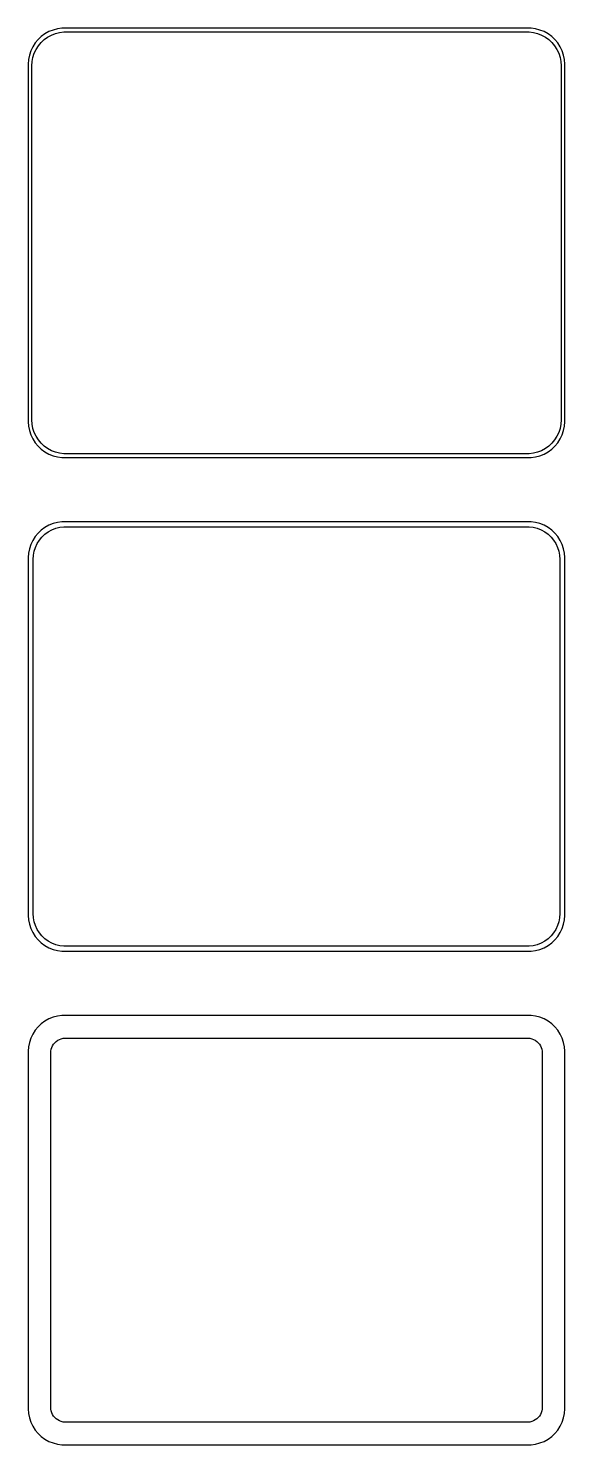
# Model space of a CAD drawing. Header units: metres. Extents: x -38 to 38, y 177 to 375.
import ezdxf

# ---------------------------------------------------------------- set-up
doc = ezdxf.new("R2010")
doc.units = ezdxf.units.M

msp = doc.modelspace()

# ---------------------------------------------------------------- linework, layer by layer
for p, q in [((-35.1791, 374.222), (-35.6871, 373.853)), ((-34.6289, 374.524), (-35.1791, 374.222)), ((-34.0451, 374.755), (-34.6289, 374.524)), ((-34.2724, 374.048), (-33.7178, 374.268)), ((-33.4369, 374.911), (-34.0451, 374.755)), ((-33.7178, 374.268), (-33.1401, 374.416)), ((-32.8139, 374.99), (-33.4369, 374.911)), ((-33.1401, 374.416), (-32.5482, 374.491)), ((32.8139, 374.99), (-32.8139, 374.99)), ((-32.5482, 374.491), (32.5482, 374.491)), ((32.5482, 374.491), (33.1401, 374.416)), ((33.4369, 374.911), (32.8139, 374.99)), ((33.1401, 374.416), (33.7178, 374.268)), ((34.0451, 374.755), (33.4369, 374.911)), ((33.7178, 374.268), (34.2724, 374.048)), ((34.6289, 374.524), (34.0451, 374.755)), ((35.1791, 374.222), (34.6289, 374.524)), ((35.6871, 373.853), (35.1791, 374.222)), ((-36.8815, 372.409), (-37.1489, 371.841)), ((-36.5451, 372.939), (-36.8815, 372.409)), ((-36.1448, 373.423), (-36.5451, 372.939)), ((-36.4124, 372.038), (-36.0928, 372.542)), ((-35.6871, 373.853), (-36.1448, 373.423)), ((-36.0928, 372.542), (-35.7126, 373.002)), ((-35.7126, 373.002), (-35.2778, 373.41)), ((-35.2778, 373.41), (-34.7952, 373.761)), ((-34.7952, 373.761), (-34.2724, 374.048)), ((34.2724, 374.048), (34.7952, 373.761)), ((34.7952, 373.761), (35.2778, 373.41)), ((35.2778, 373.41), (35.7126, 373.002)), ((36.1448, 373.423), (35.6871, 373.853)), ((35.7126, 373.002), (36.0928, 372.542)), ((36.0928, 372.542), (36.4124, 372.038)), ((36.5451, 372.939), (36.1448, 373.423)), ((36.8815, 372.409), (36.5451, 372.939)), ((37.1489, 371.841), (36.8815, 372.409)), ((-37.4606, 370.627), (-37.5, 370)), ((-37.3429, 371.243), (-37.4606, 370.627)), ((-37.1489, 371.841), (-37.3429, 371.243)), ((-37, 369.75), (-36.9625, 370.345)), ((-36.9625, 370.345), (-36.8508, 370.931)), ((-36.8508, 370.931), (-36.6664, 371.499)), ((-36.6664, 371.499), (-36.4124, 372.038)), ((36.4124, 372.038), (36.6664, 371.499)), ((36.6664, 371.499), (36.8508, 370.931)), ((36.8508, 370.931), (36.9625, 370.345)), ((36.9625, 370.345), (37, 369.75)), ((37.3429, 371.243), (37.1489, 371.841)), ((37.4606, 370.627), (37.3429, 371.243)), ((37.5, 370), (37.4606, 370.627)), ((-37.5, 370), (-37.5, 320)), ((-37, 320.25), (-37, 369.75)), ((37, 369.75), (37, 320.25)), ((37.5, 320), (37.5, 370)), ((-37.5, 320), (-37.4606, 319.373)), ((-37.4606, 319.373), (-37.3429, 318.757)), ((-37.3429, 318.757), (-37.1489, 318.159)), ((-36.9625, 319.655), (-37, 320.25)), ((-36.8508, 319.069), (-36.9625, 319.655)), ((-36.6664, 318.501), (-36.8508, 319.069)), ((36.8508, 319.069), (36.6664, 318.501)), ((36.9625, 319.655), (36.8508, 319.069)), ((37, 320.25), (36.9625, 319.655)), ((37.1489, 318.159), (37.3429, 318.757)), ((37.3429, 318.757), (37.4606, 319.373)), ((37.4606, 319.373), (37.5, 320)), ((-37.1489, 318.159), (-36.8815, 317.591)), ((-36.8815, 317.591), (-36.5451, 317.061)), ((-36.4124, 317.962), (-36.6664, 318.501)), ((-36.5451, 317.061), (-36.1448, 316.577)), ((-36.0928, 317.458), (-36.4124, 317.962)), ((-35.7126, 316.998), (-36.0928, 317.458)), ((-35.2778, 316.59), (-35.7126, 316.998)), ((35.7126, 316.998), (35.2778, 316.59)), ((36.0928, 317.458), (35.7126, 316.998)), ((36.4124, 317.962), (36.0928, 317.458)), ((36.1448, 316.577), (36.5451, 317.061)), ((36.6664, 318.501), (36.4124, 317.962)), ((36.5451, 317.061), (36.8815, 317.591)), ((36.8815, 317.591), (37.1489, 318.159)), ((-36.1448, 316.577), (-35.6871, 316.147)), ((-35.6871, 316.147), (-35.1791, 315.778)), ((-34.7952, 316.239), (-35.2778, 316.59)), ((-35.1791, 315.778), (-34.6289, 315.476)), ((-34.2724, 315.952), (-34.7952, 316.239)), ((-34.6289, 315.476), (-34.0451, 315.245)), ((-33.7178, 315.732), (-34.2724, 315.952)), ((-34.0451, 315.245), (-33.4369, 315.089)), ((-33.1401, 315.584), (-33.7178, 315.732)), ((-33.4369, 315.089), (-32.8139, 315.01)), ((-32.5482, 315.509), (-33.1401, 315.584)), ((-32.8139, 315.01), (32.8139, 315.01)), ((32.5482, 315.509), (-32.5482, 315.509)), ((33.1401, 315.584), (32.5482, 315.509)), ((32.8139, 315.01), (33.4369, 315.089)), ((33.7178, 315.732), (33.1401, 315.584)), ((33.4369, 315.089), (34.0451, 315.245)), ((34.2724, 315.952), (33.7178, 315.732)), ((34.0451, 315.245), (34.6289, 315.476)), ((34.7952, 316.239), (34.2724, 315.952)), ((34.6289, 315.476), (35.1791, 315.778)), ((35.2778, 316.59), (34.7952, 316.239)), ((35.1791, 315.778), (35.6871, 316.147)), ((35.6871, 316.147), (36.1448, 316.577)), ((-35.1791, 305.222), (-35.6871, 304.853)), ((-34.6289, 305.524), (-35.1791, 305.222)), ((-34.7032, 304.616), (-34.1994, 304.893)), ((-34.0451, 305.755), (-34.6289, 305.524)), ((-34.1994, 304.893), (-33.6648, 305.104)), ((-33.4369, 305.911), (-34.0451, 305.755)), ((-33.6648, 305.104), (-33.1079, 305.247)), ((-32.8139, 305.99), (-33.4369, 305.911)), ((-33.1079, 305.247), (-32.5375, 305.319)), ((32.8139, 305.99), (-32.8139, 305.99)), ((-32.5375, 305.319), (32.5375, 305.319)), ((32.5375, 305.319), (33.1079, 305.247)), ((33.4369, 305.911), (32.8139, 305.99)), ((33.1079, 305.247), (33.6648, 305.104)), ((34.0451, 305.755), (33.4369, 305.911)), ((33.6648, 305.104), (34.1994, 304.893)), ((34.6289, 305.524), (34.0451, 305.755)), ((34.1994, 304.893), (34.7032, 304.616)), ((35.1791, 305.222), (34.6289, 305.524)), ((35.6871, 304.853), (35.1791, 305.222)), ((-36.8815, 303.409), (-37.1489, 302.841)), ((-36.5451, 303.939), (-36.8815, 303.409)), ((-36.1448, 304.423), (-36.5451, 303.939)), ((-36.5069, 302.435), (-36.2621, 302.956)), ((-36.2621, 302.956), (-35.954, 303.441)), ((-35.6871, 304.853), (-36.1448, 304.423)), ((-35.954, 303.441), (-35.5875, 303.884)), ((-35.5875, 303.884), (-35.1684, 304.278)), ((-35.1684, 304.278), (-34.7032, 304.616)), ((34.7032, 304.616), (35.1684, 304.278)), ((35.1684, 304.278), (35.5875, 303.884)), ((35.5875, 303.884), (35.954, 303.441)), ((36.1448, 304.423), (35.6871, 304.853)), ((35.954, 303.441), (36.2621, 302.956)), ((36.5451, 303.939), (36.1448, 304.423)), ((36.2621, 302.956), (36.5069, 302.435)), ((36.8815, 303.409), (36.5451, 303.939)), ((37.1489, 302.841), (36.8815, 303.409)), ((-37.4606, 301.627), (-37.5, 301)), ((-37.5, 301), (-37.5, 251)), ((-37.3429, 302.243), (-37.4606, 301.627)), ((-37.1489, 302.841), (-37.3429, 302.243)), ((-36.8284, 300.75), (-36.7923, 301.324)), ((-36.7923, 301.324), (-36.6846, 301.889)), ((-36.6846, 301.889), (-36.5069, 302.435)), ((36.5069, 302.435), (36.6846, 301.889)), ((36.6846, 301.889), (36.7923, 301.324)), ((36.7923, 301.324), (36.8284, 300.75)), ((37.3429, 302.243), (37.1489, 302.841)), ((37.4606, 301.627), (37.3429, 302.243)), ((37.5, 301), (37.4606, 301.627)), ((37.5, 251), (37.5, 301)), ((-36.8284, 251.25), (-36.8284, 300.75)), ((36.8284, 300.75), (36.8284, 251.25)), ((-37.5, 251), (-37.4606, 250.373)), ((-37.4606, 250.373), (-37.3429, 249.757)), ((-37.3429, 249.757), (-37.1489, 249.159)), ((-36.7923, 250.676), (-36.8284, 251.25)), ((-36.6846, 250.111), (-36.7923, 250.676)), ((-36.5069, 249.565), (-36.6846, 250.111)), ((-36.2621, 249.044), (-36.5069, 249.565)), ((36.5069, 249.565), (36.2621, 249.044)), ((36.6846, 250.111), (36.5069, 249.565)), ((36.7923, 250.676), (36.6846, 250.111)), ((36.8284, 251.25), (36.7923, 250.676)), ((37.1489, 249.159), (37.3429, 249.757)), ((37.3429, 249.757), (37.4606, 250.373)), ((37.4606, 250.373), (37.5, 251)), ((-37.1489, 249.159), (-36.8815, 248.591)), ((-36.8815, 248.591), (-36.5451, 248.061)), ((-36.5451, 248.061), (-36.1448, 247.577)), ((-35.954, 248.559), (-36.2621, 249.044)), ((-36.1448, 247.577), (-35.6871, 247.147)), ((-35.5875, 248.116), (-35.954, 248.559)), ((-35.1684, 247.722), (-35.5875, 248.116)), ((-34.7032, 247.384), (-35.1684, 247.722)), ((35.1684, 247.722), (34.7032, 247.384)), ((35.5875, 248.116), (35.1684, 247.722)), ((35.954, 248.559), (35.5875, 248.116)), ((35.6871, 247.147), (36.1448, 247.577)), ((36.2621, 249.044), (35.954, 248.559)), ((36.1448, 247.577), (36.5451, 248.061)), ((36.5451, 248.061), (36.8815, 248.591)), ((36.8815, 248.591), (37.1489, 249.159)), ((-35.6871, 247.147), (-35.1791, 246.778)), ((-35.1791, 246.778), (-34.6289, 246.476)), ((-34.1994, 247.107), (-34.7032, 247.384)), ((-34.6289, 246.476), (-34.0451, 246.245)), ((-33.6648, 246.896), (-34.1994, 247.107)), ((-34.0451, 246.245), (-33.4369, 246.089)), ((-33.1079, 246.753), (-33.6648, 246.896)), ((-33.4369, 246.089), (-32.8139, 246.01)), ((-32.5375, 246.681), (-33.1079, 246.753)), ((-32.8139, 246.01), (32.8139, 246.01)), ((32.5375, 246.681), (-32.5375, 246.681)), ((33.1079, 246.753), (32.5375, 246.681)), ((32.8139, 246.01), (33.4369, 246.089)), ((33.6648, 246.896), (33.1079, 246.753)), ((33.4369, 246.089), (34.0451, 246.245)), ((34.1994, 247.107), (33.6648, 246.896)), ((34.0451, 246.245), (34.6289, 246.476)), ((34.7032, 247.384), (34.1994, 247.107)), ((34.6289, 246.476), (35.1791, 246.778)), ((35.1791, 246.778), (35.6871, 247.147)), ((-35.6871, 235.853), (-36.1448, 235.423)), ((-35.1791, 236.222), (-35.6871, 235.853)), ((-34.6289, 236.524), (-35.1791, 236.222)), ((-34.0451, 236.755), (-34.6289, 236.524)), ((-33.4369, 236.911), (-34.0451, 236.755)), ((-32.8139, 236.99), (-33.4369, 236.911)), ((32.8139, 236.99), (-32.8139, 236.99)), ((33.4369, 236.911), (32.8139, 236.99)), ((34.0451, 236.755), (33.4369, 236.911)), ((34.6289, 236.524), (34.0451, 236.755)), ((35.1791, 236.222), (34.6289, 236.524)), ((35.6871, 235.853), (35.1791, 236.222)), ((36.1448, 235.423), (35.6871, 235.853)), ((-37.1489, 233.841), (-37.3429, 233.243)), ((-36.8815, 234.409), (-37.1489, 233.841)), ((-36.5451, 234.939), (-36.8815, 234.409)), ((-36.1448, 235.423), (-36.5451, 234.939)), ((-33.3804, 233.531), (-33.1482, 233.659)), ((-33.1482, 233.659), (-32.9019, 233.756)), ((-32.9019, 233.756), (-32.6453, 233.822)), ((-32.6453, 233.822), (-32.3825, 233.855)), ((-32.3825, 233.855), (32.3825, 233.855)), ((32.3825, 233.855), (32.6453, 233.822)), ((32.6453, 233.822), (32.9019, 233.756)), ((32.9019, 233.756), (33.1482, 233.659)), ((33.1482, 233.659), (33.3804, 233.531)), ((36.5451, 234.939), (36.1448, 235.423)), ((36.8815, 234.409), (36.5451, 234.939)), ((37.1489, 233.841), (36.8815, 234.409)), ((37.3429, 233.243), (37.1489, 233.841)), ((-37.4606, 232.627), (-37.5, 232)), ((-37.5, 232), (-37.5, 182)), ((-37.3429, 233.243), (-37.4606, 232.627)), ((-34.3596, 231.75), (-34.343, 232.014)), ((-34.3596, 182.25), (-34.3596, 231.75)), ((-34.343, 232.014), (-34.2934, 232.275)), ((-34.2934, 232.275), (-34.2115, 232.527)), ((-34.2115, 232.527), (-34.0987, 232.766)), ((-34.0987, 232.766), (-33.9567, 232.99)), ((-33.9567, 232.99), (-33.7879, 233.194)), ((-33.7879, 233.194), (-33.5947, 233.375)), ((-33.5947, 233.375), (-33.3804, 233.531)), ((33.3804, 233.531), (33.5947, 233.375)), ((33.5947, 233.375), (33.7879, 233.194)), ((33.7879, 233.194), (33.9567, 232.99)), ((33.9567, 232.99), (34.0987, 232.766)), ((34.0987, 232.766), (34.2115, 232.527)), ((34.2115, 232.527), (34.2934, 232.275)), ((34.2934, 232.275), (34.343, 232.014)), ((34.343, 232.014), (34.3596, 231.75)), ((34.3596, 231.75), (34.3596, 182.25)), ((37.4606, 232.627), (37.3429, 233.243)), ((37.5, 232), (37.4606, 232.627)), ((37.5, 182), (37.5, 232)), ((-34.343, 181.986), (-34.3596, 182.25)), ((34.3596, 182.25), (34.343, 181.986)), ((-37.5, 182), (-37.4606, 181.373)), ((-37.4606, 181.373), (-37.3429, 180.757)), ((-37.3429, 180.757), (-37.1489, 180.159)), ((-34.2934, 181.725), (-34.343, 181.986)), ((-34.2115, 181.473), (-34.2934, 181.725)), ((-34.0987, 181.234), (-34.2115, 181.473)), ((-33.9567, 181.01), (-34.0987, 181.234)), ((-33.7879, 180.806), (-33.9567, 181.01)), ((-33.5947, 180.625), (-33.7879, 180.806)), ((-33.3804, 180.469), (-33.5947, 180.625)), ((-33.1482, 180.341), (-33.3804, 180.469)), ((-32.9019, 180.244), (-33.1482, 180.341)), ((-32.6453, 180.178), (-32.9019, 180.244)), ((-32.3825, 180.145), (-32.6453, 180.178)), ((32.6453, 180.178), (32.3825, 180.145)), ((32.9019, 180.244), (32.6453, 180.178)), ((33.1482, 180.341), (32.9019, 180.244)), ((33.3804, 180.469), (33.1482, 180.341)), ((33.5947, 180.625), (33.3804, 180.469)), ((33.7879, 180.806), (33.5947, 180.625)), ((33.9567, 181.01), (33.7879, 180.806)), ((34.0987, 181.234), (33.9567, 181.01)), ((34.2115, 181.473), (34.0987, 181.234)), ((34.2934, 181.725), (34.2115, 181.473)), ((34.343, 181.986), (34.2934, 181.725)), ((37.1489, 180.159), (37.3429, 180.757)), ((37.3429, 180.757), (37.4606, 181.373)), ((37.4606, 181.373), (37.5, 182)), ((-37.1489, 180.159), (-36.8815, 179.591)), ((-36.8815, 179.591), (-36.5451, 179.061)), ((-36.5451, 179.061), (-36.1448, 178.577)), ((-36.1448, 178.577), (-35.6871, 178.147)), ((32.3825, 180.145), (-32.3825, 180.145)), ((35.6871, 178.147), (36.1448, 178.577)), ((36.1448, 178.577), (36.5451, 179.061)), ((36.5451, 179.061), (36.8815, 179.591)), ((36.8815, 179.591), (37.1489, 180.159)), ((-35.6871, 178.147), (-35.1791, 177.778)), ((-35.1791, 177.778), (-34.6289, 177.476)), ((-34.6289, 177.476), (-34.0451, 177.245)), ((-34.0451, 177.245), (-33.4369, 177.089)), ((-33.4369, 177.089), (-32.8139, 177.01)), ((-32.8139, 177.01), (32.8139, 177.01)), ((32.8139, 177.01), (33.4369, 177.089)), ((33.4369, 177.089), (34.0451, 177.245)), ((34.0451, 177.245), (34.6289, 177.476)), ((34.6289, 177.476), (35.1791, 177.778)), ((35.1791, 177.778), (35.6871, 178.147))]:
    msp.add_line(p, q)

doc.saveas('drawing.dxf')
